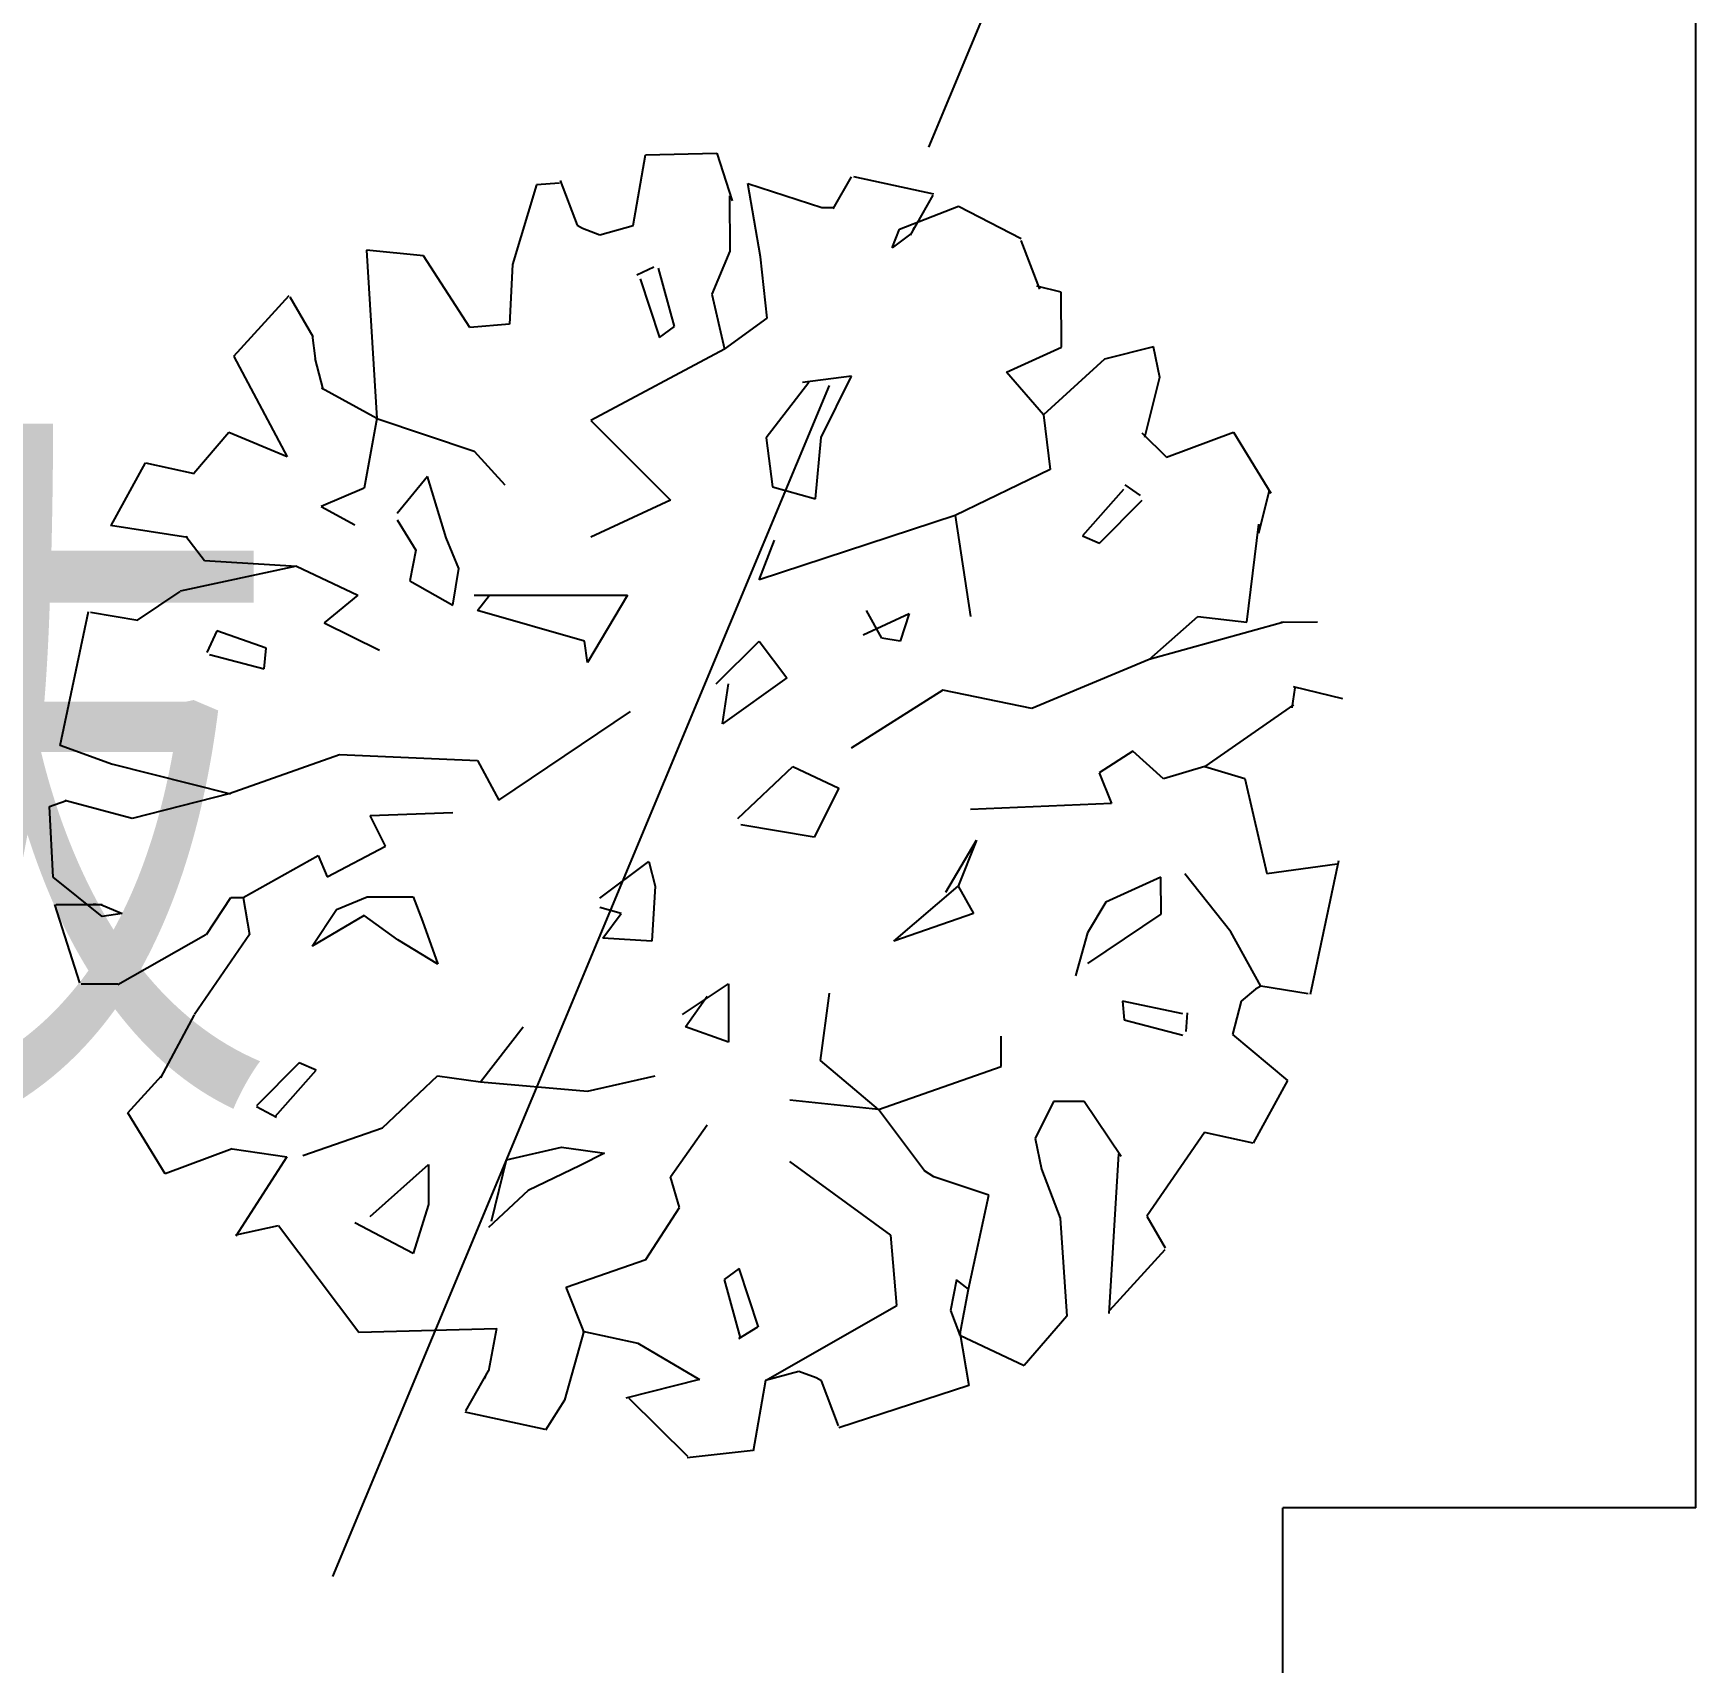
# Model space of a CAD drawing. Header units: millimetres. Extents: x 15495 to 166182, y -39946 to 18307.
# Drawn here: x 43635 to 44441, y 10906 to 11695 of the extents above; entities that cross this region are included whole.
import ezdxf
from ezdxf.enums import TextEntityAlignment as Align

# ---------------------------------------------------------------- set-up
doc = ezdxf.new("R2010")
doc.units = ezdxf.units.MM
doc.header["$LTSCALE"] = 1000
doc.linetypes.add('CENTER', pattern=[2, 1.25, -0.25, 0.25, -0.25])
doc.layers.get('0').update_dxf_attribs({"linetype": 'CONTINUOUS'})
for name, color, linetype in [('SF-A_ELSE-100', 6, 'CONTINUOUS'), ('SF-A_ELSE-50', 6, 'CONTINUOUS'), ('SF-E_TEXT-100', 3, 'CONTINUOUS'), ('SF-F_HIDE-100', 12, 'CONTINUOUS'), ('SF-F_HIDE-50', 12, 'CONTINUOUS'), ('SF_A_GARD', 3, 'CONTINUOUS')]:
    doc.layers.add(name, color=color, linetype=linetype)
doc.styles.add('ROOM', font='romans.shx', dxfattribs={"width": 0.8, "bigfont": 'bigfont.shx'})

# ---------------------------------------------------------------- blocks, each defined once
blk = doc.blocks.new('SF-BLOCK_100')
at = {"layer": 'SF-A_ELSE-100'}
for p, q in [((14400, 11050), (14400, 12800)), ((14200, 7800), (14200, 11050)), ((14400, 11050), (14200, 11050)), ((14400, 11050), (14200, 11050))]:
    blk.add_line(p, q, dxfattribs=at)
at = {"layer": 'SF-F_HIDE-100', "linetype": 'CENTER', "ltscale": 0.5}
blk.add_line((12200, 7325), (14400, 12600), dxfattribs=at)
at = {"layer": 'SF_A_GARD'}
for p, q in [((13885.3, 11671.13), (13891.16, 11705.39)), ((13891.16, 11705.39), (13925.78, 11706.17)), ((13925.78, 11706.17), (13933.18, 11683.15)), ((13982.18, 11679.15), (13991, 11694.63)), ((13992.02, 11694.9), (14030.8, 11686.47)), ((13838.37, 11690.91), (13826.7, 11652.23)), ((13849.5, 11691.71), (13838.37, 11690.91)), ((13849.92, 11693.01), (13858.04, 11671.28)), ((13940.85, 11691.49), (13958.7, 11685.65)), ((13946.99, 11655.89), (13940.85, 11691.49)), ((13931.98, 11685.5), (13932.12, 11658.77)), ((13958.7, 11685.65), (13976.56, 11679.81)), ((13976.56, 11679.81), (13982.5, 11679.84)), ((14014.24, 11669.41), (14042.78, 11680.5)), ((14030.43, 11685.83), (14019.4, 11666.48)), ((14042.78, 11680.5), (14073.19, 11664.87)), ((13858.04, 11671.28), (13860.62, 11669.81)), ((13869.1, 11666.69), (13885.3, 11671.13)), ((14020.87, 11669.06), (14021.6, 11670.35)), ((13860.62, 11669.81), (13869.1, 11666.69)), ((14010.75, 11660.29), (14014.24, 11669.41)), ((14019.77, 11667.12), (14010.75, 11660.29)), ((14073.08, 11663.95), (14082.12, 11640.24)), ((13783.61, 11656.45), (13756.12, 11659.27)), ((13756.12, 11659.27), (13761.03, 11577.62)), ((13806.08, 11621.68), (13783.61, 11656.45)), ((13932.12, 11658.77), (13923.33, 11637.93)), ((13950.12, 11626.2), (13946.99, 11655.89)), ((13826.7, 11652.23), (13825.37, 11623.27)), ((13895.18, 11650.96), (13886.99, 11647.08)), ((13905.26, 11622.15), (13897.49, 11650.5)), ((13888.56, 11645.34), (13897.99, 11616.89)), ((13923.33, 11637.93), (13929.42, 11611.24)), ((14092.61, 11638.87), (14080.72, 11641.77)), ((14092.76, 11612.14), (14092.61, 11638.87)), ((13691.82, 11607.87), (13718.52, 11637.24)), ((13718.88, 11636.6), (13730.13, 11617.37)), ((13825.37, 11623.27), (13806.08, 11621.68)), ((13897.99, 11616.89), (13905.26, 11622.15)), ((13929.42, 11611.24), (13950.12, 11626.2)), ((13728.63, 11619.93), (13727.88, 11621.21)), ((13729.76, 11618.01), (13731.16, 11606.79)), ((13691.72, 11607.63), (13717.61, 11559.13)), ((13731.08, 11606.73), (13734.87, 11591.9)), ((13929.42, 11611.24), (13864.66, 11576.61)), ((14066.1, 11600.11), (14092.76, 11612.14)), ((14113.58, 11606.32), (14084.03, 11579.42)), ((14137.31, 11612.39), (14113.58, 11606.32)), ((14140.36, 11597.55), (14137.31, 11612.39)), ((13991.05, 11598.17), (13967.3, 11595.07)), ((13976.36, 11568.39), (13991.05, 11598.17)), ((14084.03, 11579.42), (14066.1, 11600.11)), ((13761.03, 11577.62), (13734.22, 11592.32)), ((13970.27, 11595.09), (13949.63, 11568.24)), ((14140.27, 11597.49), (14133.01, 11568.49)), ((13761.03, 11577.62), (13754.85, 11543.99)), ((13761.03, 11577.62), (13808.27, 11561.78)), ((13864.66, 11576.61), (13903.24, 11538.06)), ((14084.03, 11579.42), (14087.23, 11552.89)), ((13689.32, 11570.86), (13672.36, 11551.09)), ((13717.61, 11559.13), (13689.32, 11570.86)), ((13949.63, 11568.24), (13952.73, 11544.5)), ((13973.55, 11538.67), (13976.36, 11568.39)), ((14131.6, 11570.79), (14143.54, 11558.97)), ((14143.54, 11558.97), (14176.14, 11571.03)), ((14176.14, 11571.03), (14194.13, 11541.43)), ((13808.27, 11561.78), (13823.11, 11545.47)), ((13632.31, 11525.77), (13648.95, 11556.14)), ((13648.95, 11556.14), (13672.58, 11551.03)), ((13785.63, 11549.51), (13770.88, 11531.61)), ((13794.71, 11519.86), (13785.63, 11549.51)), ((14087.23, 11552.89), (14041.23, 11530.64)), ((13754.85, 11543.99), (13734.08, 11535.09)), ((13952.73, 11544.5), (13973.55, 11538.67)), ((14122.83, 11543.26), (14102.91, 11520.87)), ((14131.02, 11540.33), (14123.56, 11545.49)), ((14193.29, 11542.84), (14188.21, 11522.02)), ((13734.08, 11535.09), (13750.4, 11526.2)), ((13903.24, 11538.06), (13864.66, 11520.26)), ((14111.1, 11517.2), (14131.77, 11538.11)), ((13632.03, 11525.99), (13669.55, 11520.26)), ((13770.9, 11528.64), (13779.89, 11513.84)), ((14041.23, 11530.64), (13946.27, 11499.5)), ((14041.23, 11530.64), (14048.65, 11481.71)), ((14182.59, 11478.98), (14188.27, 11526.54)), ((13668.55, 11520.7), (13677.53, 11508.87)), ((13800.73, 11505.04), (13794.71, 11519.86)), ((13946.27, 11499.5), (13953.69, 11518.78)), ((14102.91, 11520.87), (14111.1, 11517.2)), ((13779.89, 11513.84), (13777, 11498.97)), ((13722.09, 11506.15), (13665.73, 11493.95)), ((13677.53, 11508.87), (13722.09, 11506.15)), ((13722.09, 11506.15), (13751.89, 11492.09)), ((13797.86, 11487.21), (13800.73, 11505.04)), ((13665.61, 11493.88), (13644.9, 11480.03)), ((13777, 11498.97), (13797.86, 11487.21)), ((13751.89, 11492.09), (13735.56, 11478.74)), ((13808.27, 11492.09), (13882.46, 11492.09)), ((13809.76, 11484.67), (13815.69, 11492.09)), ((13882.46, 11492.09), (13863.17, 11459.47)), ((13607.69, 11419.34), (13621.41, 11484.13)), ((13622.42, 11483.86), (13645.29, 11480.03)), ((13735.56, 11478.74), (13762.27, 11465.4)), ((13861.69, 11469.85), (13809.76, 11484.67)), ((13996.72, 11472.81), (14018.98, 11483.19)), ((14005.62, 11471.33), (13998.2, 11484.67)), ((14018.98, 11483.19), (14014.53, 11469.85)), ((14135.18, 11460.9), (14158.82, 11481.83)), ((14200.41, 11479.08), (14135.18, 11460.9)), ((14158.82, 11481.83), (14182.59, 11478.98)), ((14198.93, 11479.09), (14216.75, 11479.18)), ((13683.58, 11474.89), (13678.62, 11464.25)), ((13707.42, 11466.47), (13683.58, 11474.89)), ((13863.17, 11459.47), (13861.69, 11469.85)), ((13925.49, 11449.09), (13946.27, 11469.85)), ((13946.27, 11469.85), (13959.62, 11452.05)), ((14014.53, 11469.85), (14005.62, 11471.33)), ((13680.01, 11463.34), (13706.42, 11456.42)), ((13706.42, 11456.42), (13707.42, 11466.47)), ((14135.18, 11460.9), (14078.33, 11437.22)), ((13959.62, 11452.05), (13928.46, 11429.81)), ((13928.46, 11429.81), (13931.43, 11449.09)), ((14035.3, 11446.12), (13990.78, 11417.95)), ((14078.33, 11437.22), (14035.3, 11446.12)), ((14205.73, 11447.14), (14204.3, 11437.48)), ((14205.02, 11447.91), (14228.81, 11442.1)), ((14205.07, 11439), (14162.17, 11409.06)), ((13820.14, 11392.74), (13883.95, 11435.74)), ((13632.93, 11410.01), (13607.69, 11419.34)), ((13689.56, 11395.95), (13742.98, 11414.98)), ((13742.98, 11414.98), (13809.76, 11412.01)), ((14127.3, 11416.46), (14110.97, 11406.08)), ((14142.13, 11403.12), (14127.3, 11416.46)), ((13632.47, 11410.35), (13690.1, 11395.82)), ((13809.76, 11412.01), (13820.14, 11392.74)), ((13935.88, 11383.84), (13962.59, 11409.05)), ((13962.59, 11409.05), (13984.85, 11398.67)), ((14110.97, 11406.08), (14116.91, 11391.25)), ((14162.17, 11409.06), (14142.13, 11403.12)), ((14162.17, 11409.06), (14181.51, 11403.23)), ((13984.85, 11398.67), (13972.98, 11374.94)), ((14181.51, 11403.23), (14192.16, 11357.25)), ((13602.52, 11389.76), (13610.3, 11392.4)), ((13604.19, 11355.54), (13602.52, 11389.68)), ((13642.58, 11383.94), (13609.86, 11392.66)), ((13690.03, 11396.07), (13642.58, 11383.94)), ((14116.91, 11391.25), (14048.65, 11388.29)), ((13757.82, 11385.32), (13797.89, 11386.81)), ((13765.24, 11370.5), (13757.82, 11385.32)), ((13972.98, 11374.94), (13937.37, 11380.87)), ((14036.78, 11348.25), (14051.62, 11373.46)), ((14051.62, 11373.46), (14042.72, 11351.22)), ((13696.25, 11345.62), (13732.6, 11366.05)), ((13732.6, 11366.05), (13737.05, 11355.66)), ((13737.05, 11355.66), (13765.24, 11370.5)), ((13869.11, 11345.28), (13892.85, 11363.08)), ((13892.85, 11363.08), (13895.82, 11351.22)), ((14174.78, 11328.98), (14152.52, 11357.15)), ((14192.16, 11357.25), (14226.29, 11361.9)), ((14226.88, 11363.48), (14213.16, 11298.69)), ((13628.06, 11336.37), (13604.19, 11355.54)), ((13895.82, 11351.22), (13894.33, 11324.53)), ((14011.56, 11324.53), (14042.72, 11351.22)), ((14042.72, 11351.22), (14050.14, 11337.87)), ((14140.89, 11355.45), (14114.22, 11343.42)), ((14140.98, 11337.64), (14140.89, 11355.45)), ((13617.1, 11304.38), (13605.01, 11342.18)), ((13605.75, 11342.18), (13628.02, 11342.3)), ((13625.05, 11342.28), (13623.57, 11342.28)), ((13627.29, 11342.3), (13637.7, 11337.91)), ((13678.53, 11327.7), (13690.31, 11345.59)), ((13690.31, 11345.59), (13696.25, 11345.62)), ((13696.25, 11345.62), (13699.32, 11327.81)), ((13741.5, 11339.88), (13756.32, 11345.91)), ((13756.32, 11345.91), (13778.6, 11346.03)), ((13778.6, 11346.03), (13783.12, 11334.17)), ((13879.5, 11337.87), (13869.11, 11340.84)), ((14114.22, 11343.42), (14105.39, 11328.53)), ((13637.7, 11337.91), (13628.06, 11336.37)), ((13729.72, 11322), (13741.5, 11339.88)), ((13754.88, 11336.99), (13729.72, 11322)), ((13771.28, 11325.2), (13754.88, 11336.99)), ((13783.12, 11334.17), (13790.65, 11313.42)), ((13870.59, 11326.01), (13879.5, 11337.87)), ((14050.14, 11337.87), (14011.56, 11324.53)), ((14105.48, 11313.68), (14140.98, 11337.64)), ((13635.66, 11303.45), (13678.22, 11327.81)), ((13699.32, 11327.81), (13672.8, 11289.06)), ((13790.65, 11313.42), (13771.28, 11325.2)), ((13894.33, 11324.53), (13870.59, 11326.01)), ((14105.39, 11328.53), (14099.57, 11307.71)), ((14189.28, 11302.78), (14174.78, 11328.98)), ((13635.66, 11303.73), (13617.84, 11303.63)), ((13909.17, 11288.94), (13931.43, 11303.76)), ((13931.43, 11303.76), (13931.43, 11275.59)), ((14186.72, 11301.29), (14179.78, 11295.51)), ((14189.28, 11302.78), (14186.72, 11301.29)), ((14212.16, 11298.96), (14189.28, 11302.78)), ((13910.66, 11283.01), (13921.04, 11297.83)), ((13975.94, 11266.69), (13980.4, 11299.32)), ((14151.56, 11289.33), (14122.21, 11295.39)), ((14122.21, 11295.39), (14123.13, 11286.46)), ((14179.78, 11295.51), (14175.52, 11279.26)), ((13672.5, 11288.8), (13656.33, 11258.26)), ((14123.13, 11286.46), (14151.57, 11279.01)), ((14153.11, 11280.78), (14153.85, 11289.82)), ((13811.24, 11256.31), (13832.01, 11283.01)), ((13931.43, 11275.59), (13910.66, 11283.01)), ((14063.49, 11263.73), (14063.49, 11278.56)), ((14175.52, 11279.26), (14202.26, 11257.05)), ((13723.49, 11265.62), (13702.81, 11244.71)), ((13711.75, 11239.57), (13731.68, 11261.95)), ((13731.68, 11261.95), (13723.49, 11265.62)), ((14004.14, 11242.97), (13975.94, 11266.69)), ((14004.14, 11242.97), (14063.49, 11263.73)), ((13640.46, 11241.39), (13656.7, 11259.3)), ((13763.76, 11234.07), (13790.47, 11259.28)), ((13790.47, 11259.28), (13811.24, 11256.31)), ((13811.24, 11256.31), (13863.17, 11251.86)), ((13863.17, 11251.86), (13895.82, 11259.28)), ((14202.26, 11257.05), (14185.63, 11226.68)), ((13702.81, 11244.41), (13712.49, 11239.26)), ((14004.14, 11242.97), (13961.11, 11247.42)), ((14088.84, 11246.8), (14080.02, 11228.93)), ((14103.69, 11246.89), (14088.84, 11246.8)), ((14121.65, 11220.26), (14103.69, 11246.89)), ((13658.45, 11211.79), (13640.46, 11241.39)), ((13903.24, 11210.34), (13921.04, 11235.55)), ((14026.4, 11213.31), (14004.14, 11242.97)), ((13725.18, 11220.73), (13763.76, 11234.07)), ((14080.02, 11228.93), (14083.08, 11214.1)), ((14162, 11231.79), (14134.03, 11191.35)), ((14185.63, 11226.68), (14162, 11231.79)), ((13691.05, 11223.85), (13658.45, 11211.79)), ((13691.04, 11223.93), (13717.42, 11219.99)), ((13717.42, 11219.99), (13692.76, 11181.61)), ((13823.85, 11218.56), (13850.54, 11224.65)), ((13850.54, 11224.65), (13860.95, 11223.23)), ((13871.35, 11221.8), (13859.5, 11215.79)), ((13860.95, 11223.23), (13871.35, 11221.8)), ((14120.39, 11221.45), (14115.62, 11144.2)), ((13757.82, 11191.07), (13786.01, 11216.28)), ((13786.01, 11216.28), (13786.01, 11197)), ((13816.59, 11188.83), (13823.85, 11218.56)), ((13859.5, 11215.79), (13834.33, 11203.77)), ((14010.07, 11182.17), (13961.11, 11217.76)), ((14030.85, 11210.34), (14026.4, 11213.31)), ((14083.08, 11214.1), (14092.12, 11190.39)), ((13834.33, 11203.77), (13815.12, 11185.85)), ((13907.69, 11195.52), (13903.24, 11210.34)), ((14057.56, 11201.45), (14030.85, 11210.34)), ((13786.01, 11197), (13778.6, 11173.27)), ((13891.37, 11170.31), (13907.69, 11195.52)), ((14047.76, 11156), (14057.56, 11201.45)), ((13778.6, 11173.27), (13750.4, 11188.1)), ((14092.12, 11190.39), (14095.35, 11142.89)), ((14134.03, 11191.35), (14143.03, 11175.97)), ((13692.68, 11182.24), (13713.45, 11186.81)), ((13713.45, 11186.81), (13752.34, 11135.05)), ((14013.04, 11148.06), (14010.07, 11182.17)), ((14142.76, 11174.95), (14116.06, 11145.58)), ((13852.79, 11156.96), (13891.37, 11170.31)), ((13936.59, 11165.94), (13929.32, 11160.67)), ((13946.02, 11137.49), (13936.59, 11165.94)), ((13861.39, 11135.52), (13852.79, 11156.96)), ((13929.32, 11160.67), (13937.09, 11132.32)), ((14041.8, 11160.42), (14038.91, 11145.55)), ((14047.76, 11156), (14041.8, 11160.42)), ((14043.43, 11133.7), (14047.76, 11156)), ((13949.28, 11111.7), (14013.04, 11148.06)), ((14038.91, 11145.55), (14043.43, 11133.7)), ((14095.35, 11142.89), (14074.69, 11119.01)), ((13752.34, 11135.05), (13819.16, 11136.9)), ((13819.04, 11136.82), (13815.07, 11116.2)), ((13861.41, 11135.59), (13851.94, 11102.12)), ((13860.76, 11135.65), (13887.52, 11129.86)), ((13936.38, 11132.09), (13945.63, 11137.71)), ((14043.37, 11135.85), (14047.9, 11109.33)), ((14043.43, 11133.7), (14074.7, 11119.02)), ((13887.52, 11129.86), (13917.32, 11112.21)), ((13804.16, 11096.99), (13815.19, 11116.34)), ((13965.48, 11116.14), (13949.28, 11111.7)), ((13973.96, 11113.01), (13965.48, 11116.14)), ((13813.72, 11113.76), (13812.98, 11112.48)), ((13917.32, 11112.21), (13881.73, 11103.1)), ((13949.28, 11111.7), (13943.42, 11077.43)), ((13976.54, 11111.54), (13973.96, 11113.01)), ((13984.66, 11089.82), (13976.54, 11111.54)), ((14047.9, 11109.33), (13984.93, 11088.81)), ((13851.9, 11102.11), (13842.7, 11087.58)), ((13883.2, 11103.1), (13911.57, 11075.04)), ((13842.57, 11087.92), (13803.78, 11096.36)), ((13911.45, 11074.41), (13943.36, 11077.92))]:
    blk.add_line(p, q, dxfattribs=at)
at = {"layer": 'SF-E_TEXT-100', "style": 'ROOM', "width": 0.8}
blk.add_text('上部吹抜', height=300, dxfattribs=at).set_placement((13184.97, 11409.61), align=Align.MIDDLE)
blk = doc.blocks.new('SF-BLOCK_50')
at = {"layer": 'SF-A_ELSE-50'}
for p, q in [((14400, 11050), (14400, 12800)), ((14200, 7800), (14200, 11050)), ((14400, 11050), (14200, 11050)), ((14400, 11050), (14200, 11050))]:
    blk.add_line(p, q, dxfattribs=at)
at = {"layer": 'SF-F_HIDE-50', "linetype": 'CENTER', "ltscale": 0.5}
blk.add_line((12200, 7325), (14400, 12600), dxfattribs=at)
at = {"layer": 'SF_A_GARD'}
for p, q in [((13885.3, 11671.13), (13891.16, 11705.39)), ((13891.16, 11705.39), (13925.78, 11706.17)), ((13925.78, 11706.17), (13933.18, 11683.15)), ((13982.18, 11679.15), (13991, 11694.63)), ((13992.02, 11694.9), (14030.8, 11686.47)), ((13838.37, 11690.91), (13826.7, 11652.23)), ((13849.5, 11691.71), (13838.37, 11690.91)), ((13849.92, 11693.01), (13858.04, 11671.28)), ((13940.85, 11691.49), (13958.7, 11685.65)), ((13946.99, 11655.89), (13940.85, 11691.49)), ((13931.98, 11685.5), (13932.12, 11658.77)), ((13958.7, 11685.65), (13976.56, 11679.81)), ((13976.56, 11679.81), (13982.5, 11679.84)), ((14014.24, 11669.41), (14042.78, 11680.5)), ((14030.43, 11685.83), (14019.4, 11666.48)), ((14042.78, 11680.5), (14073.19, 11664.87)), ((13858.04, 11671.28), (13860.62, 11669.81)), ((13869.1, 11666.69), (13885.3, 11671.13)), ((14020.87, 11669.06), (14021.6, 11670.35)), ((13860.62, 11669.81), (13869.1, 11666.69)), ((14010.75, 11660.29), (14014.24, 11669.41)), ((14019.77, 11667.12), (14010.75, 11660.29)), ((14073.08, 11663.95), (14082.12, 11640.24)), ((13783.61, 11656.45), (13756.12, 11659.27)), ((13756.12, 11659.27), (13761.03, 11577.62)), ((13806.08, 11621.68), (13783.61, 11656.45)), ((13932.12, 11658.77), (13923.33, 11637.93)), ((13950.12, 11626.2), (13946.99, 11655.89)), ((13826.7, 11652.23), (13825.37, 11623.27)), ((13895.18, 11650.96), (13886.99, 11647.08)), ((13905.26, 11622.15), (13897.49, 11650.5)), ((13888.56, 11645.34), (13897.99, 11616.89)), ((13923.33, 11637.93), (13929.42, 11611.24)), ((14092.61, 11638.87), (14080.72, 11641.77)), ((14092.76, 11612.14), (14092.61, 11638.87)), ((13691.82, 11607.87), (13718.52, 11637.24)), ((13718.88, 11636.6), (13730.13, 11617.37)), ((13825.37, 11623.27), (13806.08, 11621.68)), ((13897.99, 11616.89), (13905.26, 11622.15)), ((13929.42, 11611.24), (13950.12, 11626.2)), ((13728.63, 11619.93), (13727.88, 11621.21)), ((13729.76, 11618.01), (13731.16, 11606.79)), ((13691.72, 11607.63), (13717.61, 11559.13)), ((13731.08, 11606.73), (13734.87, 11591.9)), ((13929.42, 11611.24), (13864.66, 11576.61)), ((14066.1, 11600.11), (14092.76, 11612.14)), ((14113.58, 11606.32), (14084.03, 11579.42)), ((14137.31, 11612.39), (14113.58, 11606.32)), ((14140.36, 11597.55), (14137.31, 11612.39)), ((13991.05, 11598.17), (13967.3, 11595.07)), ((13976.36, 11568.39), (13991.05, 11598.17)), ((14084.03, 11579.42), (14066.1, 11600.11)), ((13761.03, 11577.62), (13734.22, 11592.32)), ((13970.27, 11595.09), (13949.63, 11568.24)), ((14140.27, 11597.49), (14133.01, 11568.49)), ((13761.03, 11577.62), (13754.85, 11543.99)), ((13761.03, 11577.62), (13808.27, 11561.78)), ((13864.66, 11576.61), (13903.24, 11538.06)), ((14084.03, 11579.42), (14087.23, 11552.89)), ((13689.32, 11570.86), (13672.36, 11551.09)), ((13717.61, 11559.13), (13689.32, 11570.86)), ((13949.63, 11568.24), (13952.73, 11544.5)), ((13973.55, 11538.67), (13976.36, 11568.39)), ((14131.6, 11570.79), (14143.54, 11558.97)), ((14143.54, 11558.97), (14176.14, 11571.03)), ((14176.14, 11571.03), (14194.13, 11541.43)), ((13808.27, 11561.78), (13823.11, 11545.47)), ((13632.31, 11525.77), (13648.95, 11556.14)), ((13648.95, 11556.14), (13672.58, 11551.03)), ((13785.63, 11549.51), (13770.88, 11531.61)), ((13794.71, 11519.86), (13785.63, 11549.51)), ((14087.23, 11552.89), (14041.23, 11530.64)), ((13754.85, 11543.99), (13734.08, 11535.09)), ((13952.73, 11544.5), (13973.55, 11538.67)), ((14122.83, 11543.26), (14102.91, 11520.87)), ((14131.02, 11540.33), (14123.56, 11545.49)), ((14193.29, 11542.84), (14188.21, 11522.02)), ((13734.08, 11535.09), (13750.4, 11526.2)), ((13903.24, 11538.06), (13864.66, 11520.26)), ((14111.1, 11517.2), (14131.77, 11538.11)), ((13632.03, 11525.99), (13669.55, 11520.26)), ((13770.9, 11528.64), (13779.89, 11513.84)), ((14041.23, 11530.64), (13946.27, 11499.5)), ((14041.23, 11530.64), (14048.65, 11481.71)), ((14182.59, 11478.98), (14188.27, 11526.54)), ((13668.55, 11520.7), (13677.53, 11508.87)), ((13800.73, 11505.04), (13794.71, 11519.86)), ((13946.27, 11499.5), (13953.69, 11518.78)), ((14102.91, 11520.87), (14111.1, 11517.2)), ((13779.89, 11513.84), (13777, 11498.97)), ((13722.09, 11506.15), (13665.73, 11493.95)), ((13677.53, 11508.87), (13722.09, 11506.15)), ((13722.09, 11506.15), (13751.89, 11492.09)), ((13797.86, 11487.21), (13800.73, 11505.04)), ((13665.61, 11493.88), (13644.9, 11480.03)), ((13777, 11498.97), (13797.86, 11487.21)), ((13751.89, 11492.09), (13735.56, 11478.74)), ((13808.27, 11492.09), (13882.46, 11492.09)), ((13809.76, 11484.67), (13815.69, 11492.09)), ((13882.46, 11492.09), (13863.17, 11459.47)), ((13607.69, 11419.34), (13621.41, 11484.13)), ((13622.42, 11483.86), (13645.29, 11480.03)), ((13735.56, 11478.74), (13762.27, 11465.4)), ((13861.69, 11469.85), (13809.76, 11484.67)), ((13996.72, 11472.81), (14018.98, 11483.19)), ((14005.62, 11471.33), (13998.2, 11484.67)), ((14018.98, 11483.19), (14014.53, 11469.85)), ((14135.18, 11460.9), (14158.82, 11481.83)), ((14200.41, 11479.08), (14135.18, 11460.9)), ((14158.82, 11481.83), (14182.59, 11478.98)), ((14198.93, 11479.09), (14216.75, 11479.18)), ((13683.58, 11474.89), (13678.62, 11464.25)), ((13707.42, 11466.47), (13683.58, 11474.89)), ((13863.17, 11459.47), (13861.69, 11469.85)), ((13925.49, 11449.09), (13946.27, 11469.85)), ((13946.27, 11469.85), (13959.62, 11452.05)), ((14014.53, 11469.85), (14005.62, 11471.33)), ((13680.01, 11463.34), (13706.42, 11456.42)), ((13706.42, 11456.42), (13707.42, 11466.47)), ((14135.18, 11460.9), (14078.33, 11437.22)), ((13959.62, 11452.05), (13928.46, 11429.81)), ((13928.46, 11429.81), (13931.43, 11449.09)), ((14035.3, 11446.12), (13990.78, 11417.95)), ((14078.33, 11437.22), (14035.3, 11446.12)), ((14205.73, 11447.14), (14204.3, 11437.48)), ((14205.02, 11447.91), (14228.81, 11442.1)), ((14205.07, 11439), (14162.17, 11409.06)), ((13820.14, 11392.74), (13883.95, 11435.74)), ((13632.93, 11410.01), (13607.69, 11419.34)), ((13689.56, 11395.95), (13742.98, 11414.98)), ((13742.98, 11414.98), (13809.76, 11412.01)), ((14127.3, 11416.46), (14110.97, 11406.08)), ((14142.13, 11403.12), (14127.3, 11416.46)), ((13632.47, 11410.35), (13690.1, 11395.82)), ((13809.76, 11412.01), (13820.14, 11392.74)), ((13935.88, 11383.84), (13962.59, 11409.05)), ((13962.59, 11409.05), (13984.85, 11398.67)), ((14110.97, 11406.08), (14116.91, 11391.25)), ((14162.17, 11409.06), (14142.13, 11403.12)), ((14162.17, 11409.06), (14181.51, 11403.23)), ((13984.85, 11398.67), (13972.98, 11374.94)), ((14181.51, 11403.23), (14192.16, 11357.25)), ((13602.52, 11389.76), (13610.3, 11392.4)), ((13604.19, 11355.54), (13602.52, 11389.68)), ((13642.58, 11383.94), (13609.86, 11392.66)), ((13690.03, 11396.07), (13642.58, 11383.94)), ((14116.91, 11391.25), (14048.65, 11388.29)), ((13757.82, 11385.32), (13797.89, 11386.81)), ((13765.24, 11370.5), (13757.82, 11385.32)), ((13972.98, 11374.94), (13937.37, 11380.87)), ((14036.78, 11348.25), (14051.62, 11373.46)), ((14051.62, 11373.46), (14042.72, 11351.22)), ((13696.25, 11345.62), (13732.6, 11366.05)), ((13732.6, 11366.05), (13737.05, 11355.66)), ((13737.05, 11355.66), (13765.24, 11370.5)), ((13869.11, 11345.28), (13892.85, 11363.08)), ((13892.85, 11363.08), (13895.82, 11351.22)), ((14174.78, 11328.98), (14152.52, 11357.15)), ((14192.16, 11357.25), (14226.29, 11361.9)), ((14226.88, 11363.48), (14213.16, 11298.69)), ((13628.06, 11336.37), (13604.19, 11355.54)), ((13895.82, 11351.22), (13894.33, 11324.53)), ((14011.56, 11324.53), (14042.72, 11351.22)), ((14042.72, 11351.22), (14050.14, 11337.87)), ((14140.89, 11355.45), (14114.22, 11343.42)), ((14140.98, 11337.64), (14140.89, 11355.45)), ((13617.1, 11304.38), (13605.01, 11342.18)), ((13605.75, 11342.18), (13628.02, 11342.3)), ((13625.05, 11342.28), (13623.57, 11342.28)), ((13627.29, 11342.3), (13637.7, 11337.91)), ((13678.53, 11327.7), (13690.31, 11345.59)), ((13690.31, 11345.59), (13696.25, 11345.62)), ((13696.25, 11345.62), (13699.32, 11327.81)), ((13741.5, 11339.88), (13756.32, 11345.91)), ((13756.32, 11345.91), (13778.6, 11346.03)), ((13778.6, 11346.03), (13783.12, 11334.17)), ((13879.5, 11337.87), (13869.11, 11340.84)), ((14114.22, 11343.42), (14105.39, 11328.53)), ((13637.7, 11337.91), (13628.06, 11336.37)), ((13729.72, 11322), (13741.5, 11339.88)), ((13754.88, 11336.99), (13729.72, 11322)), ((13771.28, 11325.2), (13754.88, 11336.99)), ((13783.12, 11334.17), (13790.65, 11313.42)), ((13870.59, 11326.01), (13879.5, 11337.87)), ((14050.14, 11337.87), (14011.56, 11324.53)), ((14105.48, 11313.68), (14140.98, 11337.64)), ((13635.66, 11303.45), (13678.22, 11327.81)), ((13699.32, 11327.81), (13672.8, 11289.06)), ((13790.65, 11313.42), (13771.28, 11325.2)), ((13894.33, 11324.53), (13870.59, 11326.01)), ((14105.39, 11328.53), (14099.57, 11307.71)), ((14189.28, 11302.78), (14174.78, 11328.98)), ((13635.66, 11303.73), (13617.84, 11303.63)), ((13909.17, 11288.94), (13931.43, 11303.76)), ((13931.43, 11303.76), (13931.43, 11275.59)), ((14186.72, 11301.29), (14179.78, 11295.51)), ((14189.28, 11302.78), (14186.72, 11301.29)), ((14212.16, 11298.96), (14189.28, 11302.78)), ((13910.66, 11283.01), (13921.04, 11297.83)), ((13975.94, 11266.69), (13980.4, 11299.32)), ((14151.56, 11289.33), (14122.21, 11295.39)), ((14122.21, 11295.39), (14123.13, 11286.46)), ((14179.78, 11295.51), (14175.52, 11279.26)), ((13672.5, 11288.8), (13656.33, 11258.26)), ((14123.13, 11286.46), (14151.57, 11279.01)), ((14153.11, 11280.78), (14153.85, 11289.82)), ((13811.24, 11256.31), (13832.01, 11283.01)), ((13931.43, 11275.59), (13910.66, 11283.01)), ((14063.49, 11263.73), (14063.49, 11278.56)), ((14175.52, 11279.26), (14202.26, 11257.05)), ((13723.49, 11265.62), (13702.81, 11244.71)), ((13711.75, 11239.57), (13731.68, 11261.95)), ((13731.68, 11261.95), (13723.49, 11265.62)), ((14004.14, 11242.97), (13975.94, 11266.69)), ((14004.14, 11242.97), (14063.49, 11263.73)), ((13640.46, 11241.39), (13656.7, 11259.3)), ((13763.76, 11234.07), (13790.47, 11259.28)), ((13790.47, 11259.28), (13811.24, 11256.31)), ((13811.24, 11256.31), (13863.17, 11251.86)), ((13863.17, 11251.86), (13895.82, 11259.28)), ((14202.26, 11257.05), (14185.63, 11226.68)), ((13702.81, 11244.41), (13712.49, 11239.26)), ((14004.14, 11242.97), (13961.11, 11247.42)), ((14088.84, 11246.8), (14080.02, 11228.93)), ((14103.69, 11246.89), (14088.84, 11246.8)), ((14121.65, 11220.26), (14103.69, 11246.89)), ((13658.45, 11211.79), (13640.46, 11241.39)), ((13903.24, 11210.34), (13921.04, 11235.55)), ((14026.4, 11213.31), (14004.14, 11242.97)), ((13725.18, 11220.73), (13763.76, 11234.07)), ((14080.02, 11228.93), (14083.08, 11214.1)), ((14162, 11231.79), (14134.03, 11191.35)), ((14185.63, 11226.68), (14162, 11231.79)), ((13691.05, 11223.85), (13658.45, 11211.79)), ((13691.04, 11223.93), (13717.42, 11219.99)), ((13717.42, 11219.99), (13692.76, 11181.61)), ((13823.85, 11218.56), (13850.54, 11224.65)), ((13850.54, 11224.65), (13860.95, 11223.23)), ((13871.35, 11221.8), (13859.5, 11215.79)), ((13860.95, 11223.23), (13871.35, 11221.8)), ((14120.39, 11221.45), (14115.62, 11144.2)), ((13757.82, 11191.07), (13786.01, 11216.28)), ((13786.01, 11216.28), (13786.01, 11197)), ((13816.59, 11188.83), (13823.85, 11218.56)), ((13859.5, 11215.79), (13834.33, 11203.77)), ((14010.07, 11182.17), (13961.11, 11217.76)), ((14030.85, 11210.34), (14026.4, 11213.31)), ((14083.08, 11214.1), (14092.12, 11190.39)), ((13834.33, 11203.77), (13815.12, 11185.85)), ((13907.69, 11195.52), (13903.24, 11210.34)), ((14057.56, 11201.45), (14030.85, 11210.34)), ((13786.01, 11197), (13778.6, 11173.27)), ((13891.37, 11170.31), (13907.69, 11195.52)), ((14047.76, 11156), (14057.56, 11201.45)), ((13778.6, 11173.27), (13750.4, 11188.1)), ((14092.12, 11190.39), (14095.35, 11142.89)), ((14134.03, 11191.35), (14143.03, 11175.97)), ((13692.68, 11182.24), (13713.45, 11186.81)), ((13713.45, 11186.81), (13752.34, 11135.05)), ((14013.04, 11148.06), (14010.07, 11182.17)), ((14142.76, 11174.95), (14116.06, 11145.58)), ((13852.79, 11156.96), (13891.37, 11170.31)), ((13936.59, 11165.94), (13929.32, 11160.67)), ((13946.02, 11137.49), (13936.59, 11165.94)), ((13861.39, 11135.52), (13852.79, 11156.96)), ((13929.32, 11160.67), (13937.09, 11132.32)), ((14041.8, 11160.42), (14038.91, 11145.55)), ((14047.76, 11156), (14041.8, 11160.42)), ((14043.43, 11133.7), (14047.76, 11156)), ((13949.28, 11111.7), (14013.04, 11148.06)), ((14038.91, 11145.55), (14043.43, 11133.7)), ((14095.35, 11142.89), (14074.69, 11119.01)), ((13752.34, 11135.05), (13819.16, 11136.9)), ((13819.04, 11136.82), (13815.07, 11116.2)), ((13861.41, 11135.59), (13851.94, 11102.12)), ((13860.76, 11135.65), (13887.52, 11129.86)), ((13936.38, 11132.09), (13945.63, 11137.71)), ((14043.37, 11135.85), (14047.9, 11109.33)), ((14043.43, 11133.7), (14074.7, 11119.02)), ((13887.52, 11129.86), (13917.32, 11112.21)), ((13804.16, 11096.99), (13815.19, 11116.34)), ((13965.48, 11116.14), (13949.28, 11111.7)), ((13973.96, 11113.01), (13965.48, 11116.14)), ((13813.72, 11113.76), (13812.98, 11112.48)), ((13917.32, 11112.21), (13881.73, 11103.1)), ((13949.28, 11111.7), (13943.42, 11077.43)), ((13976.54, 11111.54), (13973.96, 11113.01)), ((13984.66, 11089.82), (13976.54, 11111.54)), ((14047.9, 11109.33), (13984.93, 11088.81)), ((13851.9, 11102.11), (13842.7, 11087.58)), ((13883.2, 11103.1), (13911.57, 11075.04)), ((13842.57, 11087.92), (13803.78, 11096.36)), ((13911.45, 11074.41), (13943.36, 11077.92))]:
    blk.add_line(p, q, dxfattribs=at)

msp = doc.modelspace()

# ---------------------------------------------------------------- block references
for name in ['SF-BLOCK_100', 'SF-BLOCK_50']:
    msp.add_blockref(name, (30040.71, -69))

doc.saveas('drawing.dxf')
